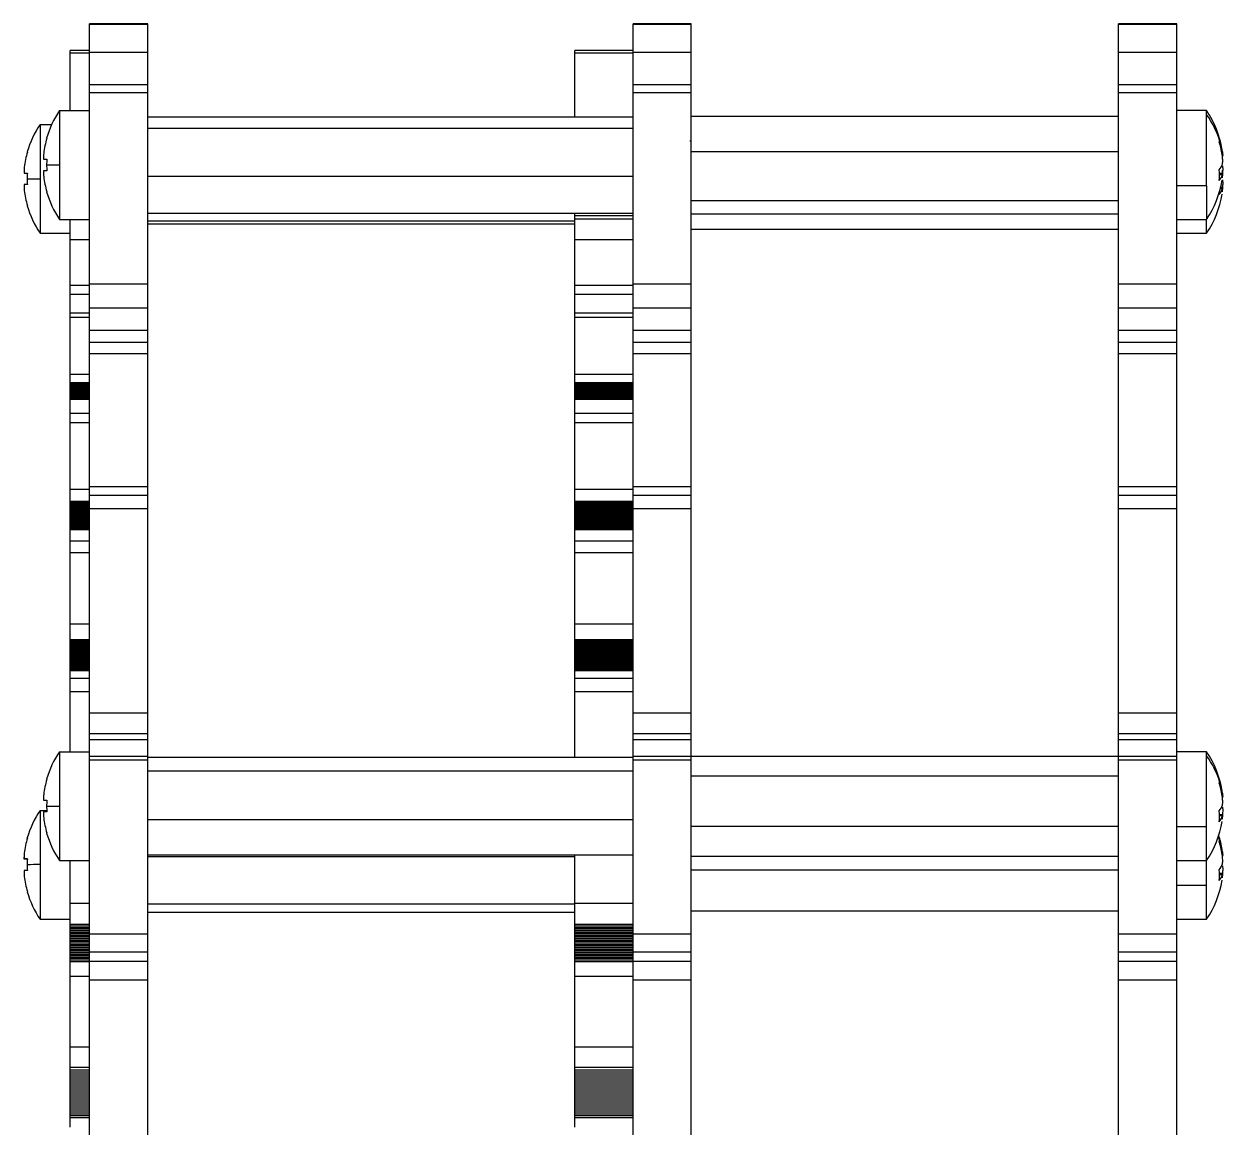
# Model space of a CAD drawing. Header units: millimetres. Extents: x 0 to 841, y 0 to 594.
# Drawn here: x 157 to 218.8, y 200 to 256.8 of the extents above; entities that cross this region are included whole.
import ezdxf

# ---------------------------------------------------------------- set-up
doc = ezdxf.new("R2010")
doc.units = ezdxf.units.MM

msp = doc.modelspace()

# ---------------------------------------------------------------- linework, layer by layer
at = {"color": 7, "linetype": 'Continuous', "lineweight": 25}
for p, q in [((163.418, 256.829), (160.418, 256.829)), ((160.418, 256.814), (160.418, 256.829)), ((160.418, 256.814), (163.418, 256.814)), ((160.418, 255.371), (160.418, 256.814)), ((163.418, 256.814), (163.418, 256.829)), ((163.418, 255.371), (163.418, 256.814)), ((191.418, 256.829), (188.418, 256.829)), ((188.418, 256.814), (188.418, 256.829)), ((188.418, 256.814), (191.418, 256.814)), ((188.418, 255.371), (188.418, 256.814)), ((191.418, 256.814), (191.418, 256.829)), ((191.418, 255.371), (191.418, 256.814)), ((216.418, 256.829), (213.418, 256.829)), ((213.418, 256.814), (213.418, 256.829)), ((213.418, 256.814), (216.418, 256.814)), ((213.418, 255.371), (213.418, 256.814)), ((216.418, 256.814), (216.418, 256.829)), ((216.418, 255.371), (216.418, 256.814)), ((160.418, 255.468), (159.418, 255.468)), ((159.418, 255.338), (159.418, 255.468)), ((159.418, 252.366), (159.418, 255.338)), ((160.418, 255.371), (163.418, 255.371)), ((160.418, 253.711), (160.418, 255.371)), ((163.418, 253.711), (163.418, 255.371)), ((188.418, 255.468), (185.418, 255.468)), ((185.418, 255.338), (185.418, 255.468)), ((185.418, 255.338), (188.418, 255.338)), ((185.418, 252.05), (185.418, 255.338)), ((188.418, 255.371), (191.418, 255.371)), ((188.418, 253.711), (188.418, 255.371)), ((191.418, 253.711), (191.418, 255.371)), ((213.418, 255.371), (216.418, 255.371)), ((213.418, 253.711), (213.418, 255.371)), ((216.418, 253.711), (216.418, 255.371)), ((160.418, 253.711), (163.418, 253.711)), ((160.418, 253.303), (160.418, 253.711)), ((160.418, 253.303), (163.418, 253.303)), ((160.418, 243.446), (160.418, 253.303)), ((163.418, 253.303), (163.418, 253.711)), ((163.418, 243.446), (163.418, 253.303)), ((188.418, 253.711), (191.418, 253.711)), ((188.418, 253.303), (188.418, 253.711)), ((188.418, 253.303), (191.418, 253.303)), ((188.418, 243.446), (188.418, 253.303)), ((191.418, 253.303), (191.418, 253.711)), ((191.418, 243.446), (191.418, 253.303)), ((213.418, 253.711), (216.418, 253.711)), ((213.418, 253.303), (213.418, 253.711)), ((213.418, 253.303), (216.418, 253.303)), ((213.418, 243.446), (213.418, 253.303)), ((216.418, 253.303), (216.418, 253.711)), ((216.418, 243.446), (216.418, 253.303)), ((158.876, 252.366), (158.876, 249.566)), ((158.876, 252.366), (160.418, 252.366)), ((163.418, 252.05), (188.418, 252.05)), ((191.418, 252.079), (213.418, 252.079)), ((217.96, 252.366), (216.418, 252.366)), ((217.96, 252.154), (217.96, 252.366)), ((217.96, 248.497), (217.96, 252.154)), ((157.876, 251.652), (157.876, 248.852)), ((157.876, 251.652), (158.474, 251.652)), ((163.418, 251.467), (188.418, 251.467)), ((191.418, 250.785), (191.349, 250.785)), ((157.222, 250.234), (157.214, 250.239)), ((191.418, 250.252), (213.418, 250.252)), ((158.063, 249.866), (158.222, 249.866)), ((158.214, 249.566), (158.876, 249.566)), ((158.876, 249.566), (158.876, 246.766)), ((218.767, 250.049), (218.804, 250.049)), ((157.063, 249.152), (157.222, 249.152)), ((158.222, 249.266), (158.063, 249.266)), ((163.418, 248.983), (188.418, 248.983)), ((218.804, 249.082), (218.622, 249.082)), ((157.222, 248.552), (157.063, 248.552)), ((157.214, 248.852), (157.876, 248.852)), ((157.876, 248.852), (157.876, 246.052)), ((217.96, 248.497), (216.418, 248.497)), ((217.96, 248.497), (217.96, 246.766)), ((218.804, 248.368), (218.672, 248.368)), ((191.418, 247.739), (213.418, 247.739)), ((163.418, 247.082), (188.418, 247.082)), ((185.418, 246.966), (185.418, 247.082)), ((191.418, 247.053), (213.418, 247.053)), ((158.876, 246.766), (160.418, 246.766)), ((159.418, 245.719), (159.418, 246.766)), ((163.418, 246.687), (185.418, 246.687)), ((163.418, 246.526), (185.418, 246.526)), ((185.418, 246.966), (188.418, 246.966)), ((185.418, 246.795), (185.418, 246.966)), ((185.418, 246.795), (188.418, 246.795)), ((185.418, 245.719), (185.418, 246.795)), ((216.418, 246.766), (217.96, 246.766)), ((217.96, 246.052), (217.96, 246.766)), ((157.876, 246.052), (159.418, 246.052)), ((191.418, 246.257), (213.418, 246.257)), ((216.418, 246.052), (217.96, 246.052)), ((159.418, 243.375), (159.418, 245.719)), ((185.418, 245.719), (188.418, 245.719)), ((185.418, 243.375), (185.418, 245.719)), ((159.418, 243.375), (160.418, 243.375)), ((159.418, 242.911), (159.418, 243.375)), ((160.418, 243.446), (163.418, 243.446)), ((160.418, 242.209), (160.418, 243.446)), ((163.418, 242.209), (163.418, 243.446)), ((185.418, 243.375), (188.418, 243.375)), ((185.418, 242.911), (185.418, 243.375)), ((188.418, 243.446), (191.418, 243.446)), ((188.418, 242.209), (188.418, 243.446)), ((191.418, 242.209), (191.418, 243.446)), ((213.418, 243.446), (216.418, 243.446)), ((213.418, 242.209), (213.418, 243.446)), ((216.418, 242.209), (216.418, 243.446)), ((159.418, 241.952), (159.418, 242.911)), ((185.418, 242.911), (188.418, 242.911)), ((185.418, 241.952), (185.418, 242.911)), ((160.418, 242.209), (163.418, 242.209)), ((160.418, 241.059), (160.418, 242.209)), ((163.418, 241.059), (163.418, 242.209)), ((188.418, 242.209), (191.418, 242.209)), ((188.418, 241.059), (188.418, 242.209)), ((191.418, 241.059), (191.418, 242.209)), ((213.418, 242.209), (216.418, 242.209)), ((213.418, 241.059), (213.418, 242.209)), ((216.418, 241.059), (216.418, 242.209)), ((159.418, 241.726), (159.418, 241.952)), ((159.418, 238.791), (159.418, 241.726)), ((185.418, 241.952), (188.418, 241.952)), ((185.418, 241.726), (185.418, 241.952)), ((185.418, 241.726), (188.418, 241.726)), ((185.418, 238.791), (185.418, 241.726)), ((160.418, 241.059), (163.418, 241.059)), ((160.418, 240.438), (160.418, 241.059)), ((163.418, 240.438), (163.418, 241.059)), ((188.418, 241.059), (191.418, 241.059)), ((188.418, 240.438), (188.418, 241.059)), ((191.418, 240.438), (191.418, 241.059)), ((213.418, 241.059), (216.418, 241.059)), ((213.418, 240.438), (213.418, 241.059)), ((216.418, 240.438), (216.418, 241.059)), ((160.418, 240.438), (163.418, 240.438)), ((160.418, 239.859), (160.418, 240.438)), ((163.418, 239.859), (163.418, 240.438)), ((188.418, 240.438), (191.418, 240.438)), ((188.418, 239.859), (188.418, 240.438)), ((191.418, 239.859), (191.418, 240.438)), ((213.418, 240.438), (216.418, 240.438)), ((213.418, 239.859), (213.418, 240.438)), ((216.418, 239.859), (216.418, 240.438)), ((160.418, 239.859), (163.418, 239.859)), ((160.418, 232.998), (160.418, 239.859)), ((163.418, 232.998), (163.418, 239.859)), ((188.418, 239.859), (191.418, 239.859)), ((188.418, 232.998), (188.418, 239.859)), ((191.418, 232.998), (191.418, 239.859)), ((213.418, 239.859), (216.418, 239.859)), ((213.418, 232.998), (213.418, 239.859)), ((216.418, 232.998), (216.418, 239.859)), ((159.418, 238.791), (160.418, 238.791)), ((159.418, 238.369), (159.418, 238.791)), ((185.418, 238.791), (188.418, 238.791)), ((185.418, 238.369), (185.418, 238.791)), ((159.418, 238.333), (159.418, 238.369)), ((159.418, 238.298), (159.418, 238.333)), ((159.418, 238.262), (159.418, 238.298)), ((159.418, 238.226), (159.418, 238.262)), ((159.418, 238.191), (159.418, 238.226)), ((159.418, 238.155), (159.418, 238.191)), ((159.418, 238.119), (159.418, 238.155)), ((159.418, 238.083), (159.418, 238.119)), ((159.418, 238.048), (159.418, 238.083)), ((159.418, 238.012), (159.418, 238.048)), ((159.418, 237.976), (159.418, 238.012)), ((159.418, 237.94), (159.418, 237.976)), ((159.418, 237.904), (159.418, 237.94)), ((159.418, 237.869), (159.418, 237.904)), ((159.418, 237.833), (159.418, 237.869)), ((159.418, 237.797), (159.418, 237.833)), ((159.418, 237.761), (159.418, 237.797)), ((185.418, 238.369), (188.418, 238.369)), ((185.418, 238.333), (185.418, 238.369)), ((185.418, 238.333), (188.418, 238.333)), ((185.418, 238.298), (185.418, 238.333)), ((185.418, 238.298), (188.418, 238.298)), ((185.418, 238.262), (185.418, 238.298)), ((185.418, 238.262), (188.418, 238.262)), ((185.418, 238.226), (185.418, 238.262)), ((185.418, 238.226), (188.418, 238.226)), ((185.418, 238.191), (185.418, 238.226)), ((185.418, 238.191), (188.418, 238.191)), ((185.418, 238.155), (185.418, 238.191)), ((185.418, 238.155), (188.418, 238.155)), ((185.418, 238.119), (185.418, 238.155)), ((185.418, 238.119), (188.418, 238.119)), ((185.418, 238.083), (185.418, 238.119)), ((185.418, 238.083), (188.418, 238.083)), ((185.418, 238.048), (185.418, 238.083)), ((185.418, 238.048), (188.418, 238.048)), ((185.418, 238.012), (185.418, 238.048)), ((185.418, 238.012), (188.418, 238.012)), ((185.418, 237.976), (185.418, 238.012)), ((185.418, 237.976), (188.418, 237.976)), ((185.418, 237.94), (185.418, 237.976)), ((185.418, 237.94), (188.418, 237.94)), ((185.418, 237.904), (185.418, 237.94)), ((185.418, 237.904), (188.418, 237.904)), ((185.418, 237.869), (185.418, 237.904)), ((185.418, 237.869), (188.418, 237.869)), ((185.418, 237.833), (185.418, 237.869)), ((185.418, 237.833), (188.418, 237.833)), ((185.418, 237.797), (185.418, 237.833)), ((185.418, 237.797), (188.418, 237.797)), ((185.418, 237.761), (185.418, 237.797)), ((159.418, 237.725), (159.418, 237.761)), ((159.418, 237.689), (159.418, 237.725)), ((159.418, 237.653), (159.418, 237.689)), ((159.418, 237.617), (159.418, 237.653)), ((159.418, 237.581), (159.418, 237.617)), ((159.418, 237.545), (159.418, 237.581)), ((159.418, 237.509), (159.418, 237.545)), ((159.418, 236.787), (159.418, 237.509)), ((185.418, 237.761), (188.418, 237.761)), ((185.418, 237.725), (185.418, 237.761)), ((185.418, 237.725), (188.418, 237.725)), ((185.418, 237.689), (185.418, 237.725)), ((185.418, 237.689), (188.418, 237.689)), ((185.418, 237.653), (185.418, 237.689)), ((185.418, 237.653), (188.418, 237.653)), ((185.418, 237.617), (185.418, 237.653)), ((185.418, 237.617), (188.418, 237.617)), ((185.418, 237.581), (185.418, 237.617)), ((185.418, 237.581), (188.418, 237.581)), ((185.418, 237.545), (185.418, 237.581)), ((185.418, 237.545), (188.418, 237.545)), ((185.418, 237.509), (185.418, 237.545)), ((185.418, 237.509), (188.418, 237.509)), ((185.418, 236.787), (185.418, 237.509)), ((159.418, 236.305), (159.418, 236.787)), ((185.418, 236.787), (188.418, 236.787)), ((185.418, 236.305), (185.418, 236.787)), ((159.418, 232.86), (159.418, 236.305)), ((185.418, 236.305), (188.418, 236.305)), ((185.418, 232.86), (185.418, 236.305)), ((159.418, 232.86), (160.418, 232.86)), ((159.418, 232.254), (159.418, 232.86)), ((160.418, 232.998), (163.418, 232.998)), ((160.418, 232.538), (160.418, 232.998)), ((163.418, 232.538), (163.418, 232.998)), ((185.418, 232.86), (188.418, 232.86)), ((185.418, 232.254), (185.418, 232.86)), ((188.418, 232.998), (191.418, 232.998)), ((188.418, 232.538), (188.418, 232.998)), ((191.418, 232.538), (191.418, 232.998)), ((213.418, 232.998), (216.418, 232.998)), ((213.418, 232.538), (213.418, 232.998)), ((216.418, 232.538), (216.418, 232.998)), ((159.418, 232.194), (159.418, 232.254)), ((163.418, 232.538), (160.418, 232.538)), ((160.418, 231.862), (160.418, 232.538)), ((163.418, 231.862), (163.418, 232.538)), ((185.418, 232.254), (188.418, 232.254)), ((185.418, 232.194), (185.418, 232.254)), ((191.418, 232.538), (188.418, 232.538)), ((188.418, 231.862), (188.418, 232.538)), ((191.418, 231.862), (191.418, 232.538)), ((216.418, 232.538), (213.418, 232.538)), ((213.418, 231.862), (213.418, 232.538)), ((216.418, 231.862), (216.418, 232.538)), ((159.418, 232.133), (159.418, 232.194)), ((159.418, 232.072), (159.418, 232.133)), ((159.418, 232.011), (159.418, 232.072)), ((159.418, 231.95), (159.418, 232.011)), ((159.418, 231.889), (159.418, 231.95)), ((159.418, 231.828), (159.418, 231.889)), ((159.418, 231.767), (159.418, 231.828)), ((159.418, 231.706), (159.418, 231.767)), ((159.418, 231.645), (159.418, 231.706)), ((159.418, 231.584), (159.418, 231.645)), ((160.418, 231.862), (163.418, 231.862)), ((160.418, 221.343), (160.418, 231.862)), ((163.418, 221.343), (163.418, 231.862)), ((185.418, 232.194), (188.418, 232.194)), ((185.418, 232.133), (185.418, 232.194)), ((185.418, 232.133), (188.418, 232.133)), ((185.418, 232.072), (185.418, 232.133)), ((185.418, 232.072), (188.418, 232.072)), ((185.418, 232.011), (185.418, 232.072)), ((185.418, 232.011), (188.418, 232.011)), ((185.418, 231.95), (185.418, 232.011)), ((185.418, 231.95), (188.418, 231.95)), ((185.418, 231.889), (185.418, 231.95)), ((185.418, 231.889), (188.418, 231.889)), ((185.418, 231.828), (185.418, 231.889)), ((185.418, 231.828), (188.418, 231.828)), ((185.418, 231.767), (185.418, 231.828)), ((185.418, 231.767), (188.418, 231.767)), ((185.418, 231.706), (185.418, 231.767)), ((185.418, 231.706), (188.418, 231.706)), ((185.418, 231.645), (185.418, 231.706)), ((185.418, 231.645), (188.418, 231.645)), ((185.418, 231.584), (185.418, 231.645)), ((188.418, 231.862), (191.418, 231.862)), ((188.418, 221.343), (188.418, 231.862)), ((191.418, 221.343), (191.418, 231.862)), ((213.418, 231.862), (216.418, 231.862)), ((213.418, 221.343), (213.418, 231.862)), ((216.418, 221.343), (216.418, 231.862)), ((159.418, 231.523), (159.418, 231.584)), ((159.418, 231.461), (159.418, 231.523)), ((159.418, 231.4), (159.418, 231.461)), ((159.418, 231.339), (159.418, 231.4)), ((159.418, 231.277), (159.418, 231.339)), ((159.418, 231.216), (159.418, 231.277)), ((159.418, 231.155), (159.418, 231.216)), ((159.418, 231.093), (159.418, 231.155)), ((159.418, 231.032), (159.418, 231.093)), ((159.418, 230.97), (159.418, 231.032)), ((185.418, 231.584), (188.418, 231.584)), ((185.418, 231.523), (185.418, 231.584)), ((185.418, 231.523), (188.418, 231.523)), ((185.418, 231.461), (185.418, 231.523)), ((185.418, 231.461), (188.418, 231.461)), ((185.418, 231.4), (185.418, 231.461)), ((185.418, 231.4), (188.418, 231.4)), ((185.418, 231.339), (185.418, 231.4)), ((185.418, 231.339), (188.418, 231.339)), ((185.418, 231.277), (185.418, 231.339)), ((185.418, 231.277), (188.418, 231.277)), ((185.418, 231.216), (185.418, 231.277)), ((185.418, 231.216), (188.418, 231.216)), ((185.418, 231.155), (185.418, 231.216)), ((185.418, 231.155), (188.418, 231.155)), ((185.418, 231.093), (185.418, 231.155)), ((185.418, 231.093), (188.418, 231.093)), ((185.418, 231.032), (185.418, 231.093)), ((185.418, 231.032), (188.418, 231.032)), ((185.418, 230.97), (185.418, 231.032)), ((159.418, 230.909), (159.418, 230.97)), ((159.418, 230.847), (159.418, 230.909)), ((159.418, 230.785), (159.418, 230.847)), ((159.418, 230.207), (159.418, 230.785)), ((185.418, 230.97), (188.418, 230.97)), ((185.418, 230.909), (185.418, 230.97)), ((185.418, 230.909), (188.418, 230.909)), ((185.418, 230.847), (185.418, 230.909)), ((185.418, 230.847), (188.418, 230.847)), ((185.418, 230.785), (185.418, 230.847)), ((185.418, 230.785), (188.418, 230.785)), ((185.418, 230.207), (185.418, 230.785)), ((159.418, 229.611), (159.418, 230.207)), ((185.418, 230.207), (188.418, 230.207)), ((185.418, 229.611), (185.418, 230.207)), ((159.418, 225.937), (159.418, 229.611)), ((185.418, 229.611), (188.418, 229.611)), ((185.418, 225.937), (185.418, 229.611)), ((159.418, 225.13), (159.418, 225.937)), ((185.418, 225.937), (188.418, 225.937)), ((185.418, 225.13), (185.418, 225.937)), ((159.418, 225.063), (159.418, 225.13)), ((159.418, 224.997), (159.418, 225.063)), ((159.418, 224.93), (159.418, 224.997)), ((159.418, 224.864), (159.418, 224.93)), ((159.418, 224.797), (159.418, 224.864)), ((159.418, 224.731), (159.418, 224.797)), ((185.418, 225.13), (188.418, 225.13)), ((185.418, 225.063), (185.418, 225.13)), ((185.418, 225.063), (188.418, 225.063)), ((185.418, 224.997), (185.418, 225.063)), ((185.418, 224.997), (188.418, 224.997)), ((185.418, 224.93), (185.418, 224.997)), ((185.418, 224.93), (188.418, 224.93)), ((185.418, 224.864), (185.418, 224.93)), ((185.418, 224.864), (188.418, 224.864)), ((185.418, 224.797), (185.418, 224.864)), ((185.418, 224.797), (188.418, 224.797)), ((185.418, 224.731), (185.418, 224.797)), ((159.418, 224.664), (159.418, 224.731)), ((159.418, 224.597), (159.418, 224.664)), ((159.418, 224.531), (159.418, 224.597)), ((159.418, 224.464), (159.418, 224.531)), ((159.418, 224.397), (159.418, 224.464)), ((159.418, 224.33), (159.418, 224.397)), ((159.418, 224.263), (159.418, 224.33)), ((159.418, 224.196), (159.418, 224.263)), ((159.418, 224.13), (159.418, 224.196)), ((185.418, 224.731), (188.418, 224.731)), ((185.418, 224.664), (185.418, 224.731)), ((185.418, 224.664), (188.418, 224.664)), ((185.418, 224.597), (185.418, 224.664)), ((185.418, 224.597), (188.418, 224.597)), ((185.418, 224.531), (185.418, 224.597)), ((185.418, 224.531), (188.418, 224.531)), ((185.418, 224.464), (185.418, 224.531)), ((185.418, 224.464), (188.418, 224.464)), ((185.418, 224.397), (185.418, 224.464)), ((185.418, 224.397), (188.418, 224.397)), ((185.418, 224.33), (185.418, 224.397)), ((185.418, 224.33), (188.418, 224.33)), ((185.418, 224.263), (185.418, 224.33)), ((185.418, 224.263), (188.418, 224.263)), ((185.418, 224.196), (185.418, 224.263)), ((185.418, 224.196), (188.418, 224.196)), ((185.418, 224.13), (185.418, 224.196)), ((159.418, 224.063), (159.418, 224.13)), ((159.418, 223.996), (159.418, 224.063)), ((159.418, 223.929), (159.418, 223.996)), ((159.418, 223.862), (159.418, 223.929)), ((159.418, 223.794), (159.418, 223.862)), ((159.418, 223.727), (159.418, 223.794)), ((159.418, 223.66), (159.418, 223.727)), ((159.418, 223.593), (159.418, 223.66)), ((159.418, 223.526), (159.418, 223.593)), ((185.418, 224.13), (188.418, 224.13)), ((185.418, 224.063), (185.418, 224.13)), ((185.418, 224.063), (188.418, 224.063)), ((185.418, 223.996), (185.418, 224.063)), ((185.418, 223.996), (188.418, 223.996)), ((185.418, 223.929), (185.418, 223.996)), ((185.418, 223.929), (188.418, 223.929)), ((185.418, 223.862), (185.418, 223.929)), ((185.418, 223.862), (188.418, 223.862)), ((185.418, 223.794), (185.418, 223.862)), ((185.418, 223.794), (188.418, 223.794)), ((185.418, 223.727), (185.418, 223.794)), ((185.418, 223.727), (188.418, 223.727)), ((185.418, 223.66), (185.418, 223.727)), ((185.418, 223.66), (188.418, 223.66)), ((185.418, 223.593), (185.418, 223.66)), ((185.418, 223.593), (188.418, 223.593)), ((185.418, 223.526), (185.418, 223.593)), ((159.418, 223.139), (159.418, 223.526)), ((159.418, 222.446), (159.418, 223.139)), ((185.418, 223.526), (188.418, 223.526)), ((185.418, 223.139), (185.418, 223.526)), ((185.418, 223.139), (188.418, 223.139)), ((185.418, 222.446), (185.418, 223.139)), ((159.418, 219.339), (159.418, 222.446)), ((185.418, 222.446), (188.418, 222.446)), ((185.418, 219.054), (185.418, 222.446)), ((160.418, 221.343), (163.418, 221.343)), ((160.418, 220.28), (160.418, 221.343)), ((163.418, 220.28), (163.418, 221.343)), ((188.418, 221.343), (191.418, 221.343)), ((188.418, 220.28), (188.418, 221.343)), ((191.418, 220.28), (191.418, 221.343)), ((213.418, 221.343), (216.418, 221.343)), ((213.418, 220.28), (213.418, 221.343)), ((216.418, 220.28), (216.418, 221.343)), ((160.418, 220.28), (163.418, 220.28)), ((160.418, 219.968), (160.418, 220.28)), ((160.418, 219.968), (163.418, 219.968)), ((160.418, 219.112), (160.418, 219.968)), ((163.418, 219.968), (163.418, 220.28)), ((163.418, 219.112), (163.418, 219.968)), ((188.418, 220.28), (191.418, 220.28)), ((188.418, 219.968), (188.418, 220.28)), ((188.418, 219.968), (191.418, 219.968)), ((188.418, 219.112), (188.418, 219.968)), ((191.418, 219.968), (191.418, 220.28)), ((191.418, 219.112), (191.418, 219.968)), ((213.418, 220.28), (216.418, 220.28)), ((213.418, 219.968), (213.418, 220.28)), ((213.418, 219.968), (216.418, 219.968)), ((213.418, 219.112), (213.418, 219.968)), ((216.418, 219.968), (216.418, 220.28)), ((216.418, 219.112), (216.418, 219.968)), ((158.876, 219.339), (158.876, 216.539)), ((158.876, 219.339), (160.418, 219.339)), ((217.96, 219.339), (216.418, 219.339)), ((217.96, 219.127), (217.96, 219.339)), ((160.418, 219.112), (163.418, 219.112)), ((160.418, 218.93), (160.418, 219.112)), ((160.418, 218.93), (163.418, 218.93)), ((160.418, 209.955), (160.418, 218.93)), ((163.418, 218.93), (163.418, 219.112)), ((163.418, 219.054), (188.418, 219.054)), ((163.418, 209.955), (163.418, 218.93)), ((188.418, 219.112), (191.418, 219.112)), ((188.418, 218.93), (188.418, 219.112)), ((188.418, 218.93), (191.418, 218.93)), ((188.418, 209.955), (188.418, 218.93)), ((191.418, 219.119), (213.418, 219.119)), ((191.418, 218.93), (191.418, 219.112)), ((191.418, 209.955), (191.418, 218.93)), ((213.418, 219.112), (216.418, 219.112)), ((213.418, 218.93), (213.418, 219.112)), ((213.418, 218.93), (216.418, 218.93)), ((213.418, 209.955), (213.418, 218.93)), ((216.418, 218.93), (216.418, 219.112)), ((216.418, 209.955), (216.418, 218.93)), ((217.96, 215.47), (217.96, 219.127)), ((163.418, 218.362), (188.418, 218.362)), ((191.418, 218.093), (213.418, 218.093)), ((158.063, 216.839), (158.222, 216.839)), ((218.767, 217.023), (218.804, 217.023)), ((157.876, 216.313), (157.876, 213.527)), ((157.876, 216.313), (158.219, 216.313)), ((158.222, 216.239), (158.063, 216.239)), ((158.214, 216.539), (158.876, 216.539)), ((158.876, 216.539), (158.876, 213.739)), ((163.418, 215.847), (188.418, 215.847)), ((218.804, 216.056), (218.622, 216.056)), ((191.418, 215.513), (213.418, 215.513)), ((217.96, 215.47), (216.418, 215.47)), ((217.96, 213.739), (217.96, 215.47)), ((157.063, 213.816), (157.222, 213.816)), ((158.876, 213.739), (160.418, 213.739)), ((159.418, 211.535), (159.418, 213.739)), ((163.418, 214.024), (188.418, 214.024)), ((163.418, 213.936), (185.418, 213.936)), ((185.418, 211.535), (185.418, 214.024)), ((191.418, 213.959), (213.418, 213.959)), ((216.418, 213.739), (217.96, 213.739)), ((217.96, 212.444), (217.96, 213.739)), ((218.767, 213.997), (218.804, 213.997)), ((157.876, 213.527), (157.876, 210.714)), ((191.418, 213.259), (213.418, 213.259)), ((218.804, 213.03), (218.622, 213.03)), ((217.96, 212.444), (216.418, 212.444)), ((217.96, 210.713), (217.96, 212.444)), ((159.418, 210.455), (159.418, 211.535)), ((163.418, 211.505), (185.418, 211.505)), ((185.418, 211.535), (188.418, 211.535)), ((185.418, 210.455), (185.418, 211.535)), ((157.876, 210.714), (159.418, 210.714)), ((163.418, 211.082), (185.418, 211.082)), ((191.418, 211.147), (213.418, 211.147)), ((216.418, 210.713), (217.96, 210.713)), ((159.418, 210.375), (159.418, 210.455)), ((159.418, 210.295), (159.418, 210.375)), ((159.418, 210.215), (159.418, 210.295)), ((159.418, 210.135), (159.418, 210.215)), ((159.418, 210.055), (159.418, 210.135)), ((159.418, 209.975), (159.418, 210.055)), ((159.418, 209.895), (159.418, 209.975)), ((185.418, 210.455), (188.418, 210.455)), ((185.418, 210.375), (185.418, 210.455)), ((185.418, 210.375), (188.418, 210.375)), ((185.418, 210.295), (185.418, 210.375)), ((185.418, 210.295), (188.418, 210.295)), ((185.418, 210.215), (185.418, 210.295)), ((185.418, 210.215), (188.418, 210.215)), ((185.418, 210.135), (185.418, 210.215)), ((185.418, 210.135), (188.418, 210.135)), ((185.418, 210.055), (185.418, 210.135)), ((185.418, 210.055), (188.418, 210.055)), ((185.418, 209.975), (185.418, 210.055)), ((185.418, 209.975), (188.418, 209.975)), ((185.418, 209.895), (185.418, 209.975)), ((159.418, 209.815), (159.418, 209.895)), ((159.418, 209.735), (159.418, 209.815)), ((159.418, 209.655), (159.418, 209.735)), ((159.418, 209.575), (159.418, 209.655)), ((159.418, 209.496), (159.418, 209.575)), ((159.418, 209.416), (159.418, 209.496)), ((159.418, 209.336), (159.418, 209.416)), ((160.418, 209.955), (163.418, 209.955)), ((160.418, 209.026), (160.418, 209.955)), ((163.418, 209.026), (163.418, 209.955)), ((185.418, 209.895), (188.418, 209.895)), ((185.418, 209.815), (185.418, 209.895)), ((185.418, 209.815), (188.418, 209.815)), ((185.418, 209.735), (185.418, 209.815)), ((185.418, 209.735), (188.418, 209.735)), ((185.418, 209.655), (185.418, 209.735)), ((185.418, 209.655), (188.418, 209.655)), ((185.418, 209.575), (185.418, 209.655)), ((185.418, 209.575), (188.418, 209.575)), ((185.418, 209.496), (185.418, 209.575)), ((185.418, 209.496), (188.418, 209.496)), ((185.418, 209.416), (185.418, 209.496)), ((185.418, 209.416), (188.418, 209.416)), ((185.418, 209.336), (185.418, 209.416)), ((188.418, 209.955), (191.418, 209.955)), ((188.418, 209.026), (188.418, 209.955)), ((191.418, 209.026), (191.418, 209.955)), ((213.418, 209.955), (216.418, 209.955)), ((213.418, 209.026), (213.418, 209.955)), ((216.418, 209.026), (216.418, 209.955)), ((159.418, 209.256), (159.418, 209.336)), ((159.418, 209.177), (159.418, 209.256)), ((159.418, 209.097), (159.418, 209.177)), ((159.418, 209.017), (159.418, 209.097)), ((159.418, 208.938), (159.418, 209.017)), ((159.418, 208.858), (159.418, 208.938)), ((159.418, 208.778), (159.418, 208.858)), ((159.418, 208.699), (159.418, 208.778)), ((160.418, 209.026), (163.418, 209.026)), ((160.418, 208.545), (160.418, 209.026)), ((163.418, 208.545), (163.418, 209.026)), ((185.418, 209.336), (188.418, 209.336)), ((185.418, 209.256), (185.418, 209.336)), ((185.418, 209.256), (188.418, 209.256)), ((185.418, 209.177), (185.418, 209.256)), ((185.418, 209.177), (188.418, 209.177)), ((185.418, 209.097), (185.418, 209.177)), ((185.418, 209.097), (188.418, 209.097)), ((185.418, 209.017), (185.418, 209.097)), ((185.418, 209.017), (188.418, 209.017)), ((185.418, 208.938), (185.418, 209.017)), ((185.418, 208.938), (188.418, 208.938)), ((185.418, 208.858), (185.418, 208.938)), ((185.418, 208.858), (188.418, 208.858)), ((185.418, 208.778), (185.418, 208.858)), ((185.418, 208.778), (188.418, 208.778)), ((185.418, 208.699), (185.418, 208.778)), ((188.418, 209.026), (191.418, 209.026)), ((188.418, 208.545), (188.418, 209.026)), ((191.418, 208.545), (191.418, 209.026)), ((213.418, 209.026), (216.418, 209.026)), ((213.418, 208.545), (213.418, 209.026)), ((216.418, 208.545), (216.418, 209.026)), ((159.418, 208.619), (159.418, 208.699)), ((159.418, 208.54), (159.418, 208.619)), ((159.418, 208.539), (159.418, 208.54)), ((159.418, 207.78), (159.418, 208.539)), ((160.418, 208.545), (163.418, 208.545)), ((160.418, 207.59), (160.418, 208.545)), ((163.418, 207.59), (163.418, 208.545)), ((185.418, 208.699), (188.418, 208.699)), ((185.418, 208.619), (185.418, 208.699)), ((185.418, 208.619), (188.418, 208.619)), ((185.418, 208.54), (185.418, 208.619)), ((185.418, 208.54), (188.418, 208.54)), ((185.418, 208.539), (185.418, 208.54)), ((185.418, 208.539), (188.418, 208.539)), ((185.418, 207.78), (185.418, 208.539)), ((188.418, 208.545), (191.418, 208.545)), ((188.418, 207.59), (188.418, 208.545)), ((191.418, 207.59), (191.418, 208.545)), ((213.418, 208.545), (216.418, 208.545)), ((213.418, 207.59), (213.418, 208.545)), ((216.418, 207.59), (216.418, 208.545)), ((159.418, 207.78), (160.418, 207.78)), ((159.418, 204.143), (159.418, 207.78)), ((160.418, 207.59), (163.418, 207.59)), ((160.418, 199.541), (160.418, 207.59)), ((163.418, 199.541), (163.418, 207.59)), ((185.418, 207.78), (188.418, 207.78)), ((185.418, 204.143), (185.418, 207.78)), ((188.418, 207.59), (191.418, 207.59)), ((188.418, 199.541), (188.418, 207.59)), ((191.418, 199.541), (191.418, 207.59)), ((213.418, 207.59), (216.418, 207.59)), ((213.418, 199.541), (213.418, 207.59)), ((216.418, 199.541), (216.418, 207.59)), ((159.418, 203.084), (159.418, 204.143)), ((185.418, 204.143), (188.418, 204.143)), ((185.418, 203.084), (185.418, 204.143)), ((159.418, 202.954), (159.418, 203.084)), ((159.418, 202.85), (159.418, 202.954)), ((159.418, 202.747), (159.418, 202.85)), ((159.418, 202.643), (159.418, 202.747)), ((159.418, 202.539), (159.418, 202.643)), ((185.418, 203.084), (188.418, 203.084)), ((185.418, 202.954), (185.418, 203.084)), ((185.418, 202.954), (188.418, 202.954)), ((185.418, 202.85), (185.418, 202.954)), ((185.418, 202.85), (188.418, 202.85)), ((185.418, 202.747), (185.418, 202.85)), ((185.418, 202.747), (188.418, 202.747)), ((185.418, 202.643), (185.418, 202.747)), ((185.418, 202.643), (188.418, 202.643)), ((185.418, 202.539), (185.418, 202.643)), ((159.418, 202.436), (159.418, 202.539)), ((159.418, 202.332), (159.418, 202.436)), ((159.418, 202.229), (159.418, 202.332)), ((159.418, 202.126), (159.418, 202.229)), ((159.418, 202.023), (159.418, 202.126)), ((159.418, 201.92), (159.418, 202.023)), ((185.418, 202.539), (188.418, 202.539)), ((185.418, 202.436), (185.418, 202.539)), ((185.418, 202.436), (188.418, 202.436)), ((185.418, 202.332), (185.418, 202.436)), ((185.418, 202.332), (188.418, 202.332)), ((185.418, 202.229), (185.418, 202.332)), ((185.418, 202.229), (188.418, 202.229)), ((185.418, 202.126), (185.418, 202.229)), ((185.418, 202.126), (188.418, 202.126)), ((185.418, 202.023), (185.418, 202.126)), ((185.418, 202.023), (188.418, 202.023)), ((185.418, 201.92), (185.418, 202.023)), ((159.418, 201.817), (159.418, 201.92)), ((159.418, 201.715), (159.418, 201.817)), ((159.418, 201.612), (159.418, 201.715)), ((159.418, 201.51), (159.418, 201.612)), ((159.418, 201.408), (159.418, 201.51)), ((159.418, 201.306), (159.418, 201.408)), ((185.418, 201.92), (188.418, 201.92)), ((185.418, 201.817), (185.418, 201.92)), ((185.418, 201.817), (188.418, 201.817)), ((185.418, 201.715), (185.418, 201.817)), ((185.418, 201.715), (188.418, 201.715)), ((185.418, 201.612), (185.418, 201.715)), ((185.418, 201.612), (188.418, 201.612)), ((185.418, 201.51), (185.418, 201.612)), ((185.418, 201.51), (188.418, 201.51)), ((185.418, 201.408), (185.418, 201.51)), ((185.418, 201.408), (188.418, 201.408)), ((185.418, 201.306), (185.418, 201.408)), ((159.418, 201.204), (159.418, 201.306)), ((159.418, 201.102), (159.418, 201.204)), ((159.418, 201), (159.418, 201.102)), ((159.418, 200.899), (159.418, 201)), ((159.418, 200.797), (159.418, 200.899)), ((159.418, 200.696), (159.418, 200.797)), ((185.418, 201.306), (188.418, 201.306)), ((185.418, 201.204), (185.418, 201.306)), ((185.418, 201.204), (188.418, 201.204)), ((185.418, 201.102), (185.418, 201.204)), ((185.418, 201.102), (188.418, 201.102)), ((185.418, 201), (185.418, 201.102)), ((185.418, 201), (188.418, 201)), ((185.418, 200.899), (185.418, 201)), ((185.418, 200.899), (188.418, 200.899)), ((185.418, 200.797), (185.418, 200.899)), ((185.418, 200.797), (188.418, 200.797)), ((185.418, 200.696), (185.418, 200.797)), ((159.418, 200.595), (159.418, 200.696)), ((159.418, 200.494), (159.418, 200.595)), ((159.418, 200.01), (159.418, 200.494)), ((185.418, 200.696), (188.418, 200.696)), ((185.418, 200.595), (185.418, 200.696)), ((185.418, 200.595), (188.418, 200.595)), ((185.418, 200.494), (185.418, 200.595)), ((185.418, 200.494), (188.418, 200.494)), ((185.418, 200.009), (185.418, 200.494))]:
    msp.add_line(p, q, dxfattribs=at)
at = {"color": 8, "linetype": 'Continuous', "lineweight": 25}
for p, q in [((159.418, 255.338), (160.418, 255.338)), ((218.736, 250.235), (218.773, 250.235)), ((218.772, 249.521), (218.773, 249.521)), ((218.773, 249.126), (218.621, 249.126)), ((218.773, 249.059), (218.622, 249.059)), ((218.773, 248.345), (218.667, 248.345)), ((218.773, 248.412), (218.683, 248.412)), ((159.418, 245.719), (160.418, 245.719)), ((159.418, 242.911), (160.418, 242.911)), ((159.418, 241.952), (160.418, 241.952)), ((159.418, 241.726), (160.418, 241.726)), ((159.418, 238.369), (160.418, 238.369)), ((159.418, 238.333), (160.418, 238.333)), ((159.418, 238.298), (160.418, 238.298)), ((159.418, 238.262), (160.418, 238.262)), ((159.418, 238.226), (160.418, 238.226)), ((159.418, 238.191), (160.418, 238.191)), ((159.418, 238.155), (160.418, 238.155)), ((159.418, 238.119), (160.418, 238.119)), ((159.418, 238.083), (160.418, 238.083)), ((159.418, 238.048), (160.418, 238.048)), ((159.418, 238.012), (160.418, 238.012)), ((159.418, 237.976), (160.418, 237.976)), ((159.418, 237.94), (160.418, 237.94)), ((159.418, 237.904), (160.418, 237.904)), ((159.418, 237.869), (160.418, 237.869)), ((159.418, 237.833), (160.418, 237.833)), ((159.418, 237.797), (160.418, 237.797)), ((159.418, 237.761), (160.418, 237.761)), ((159.418, 237.725), (160.418, 237.725)), ((159.418, 237.689), (160.418, 237.689)), ((159.418, 237.653), (160.418, 237.653)), ((159.418, 237.617), (160.418, 237.617)), ((159.418, 237.581), (160.418, 237.581)), ((159.418, 237.545), (160.418, 237.545)), ((159.418, 237.509), (160.418, 237.509)), ((159.418, 236.787), (160.418, 236.787)), ((159.418, 236.305), (160.418, 236.305)), ((159.418, 232.254), (160.418, 232.254)), ((159.418, 232.194), (160.418, 232.194)), ((159.418, 232.133), (160.418, 232.133)), ((159.418, 232.072), (160.418, 232.072)), ((159.418, 232.011), (160.418, 232.011)), ((159.418, 231.95), (160.418, 231.95)), ((159.418, 231.889), (160.418, 231.889)), ((159.418, 231.828), (160.418, 231.828)), ((159.418, 231.767), (160.418, 231.767)), ((159.418, 231.706), (160.418, 231.706)), ((159.418, 231.645), (160.418, 231.645)), ((159.418, 231.584), (160.418, 231.584)), ((159.418, 231.523), (160.418, 231.523)), ((159.418, 231.461), (160.418, 231.461)), ((159.418, 231.4), (160.418, 231.4)), ((159.418, 231.339), (160.418, 231.339)), ((159.418, 231.277), (160.418, 231.277)), ((159.418, 231.216), (160.418, 231.216)), ((159.418, 231.155), (160.418, 231.155)), ((159.418, 231.093), (160.418, 231.093)), ((159.418, 231.032), (160.418, 231.032)), ((159.418, 230.97), (160.418, 230.97)), ((159.418, 230.909), (160.418, 230.909)), ((159.418, 230.847), (160.418, 230.847)), ((159.418, 230.785), (160.418, 230.785)), ((159.418, 230.207), (160.418, 230.207)), ((159.418, 229.611), (160.418, 229.611)), ((159.418, 225.937), (160.418, 225.937)), ((159.418, 225.13), (160.418, 225.13)), ((159.418, 225.063), (160.418, 225.063)), ((159.418, 224.997), (160.418, 224.997)), ((159.418, 224.93), (160.418, 224.93)), ((159.418, 224.864), (160.418, 224.864)), ((159.418, 224.797), (160.418, 224.797)), ((159.418, 224.731), (160.418, 224.731)), ((159.418, 224.664), (160.418, 224.664)), ((159.418, 224.597), (160.418, 224.597)), ((159.418, 224.531), (160.418, 224.531)), ((159.418, 224.464), (160.418, 224.464)), ((159.418, 224.397), (160.418, 224.397)), ((159.418, 224.33), (160.418, 224.33)), ((159.418, 224.263), (160.418, 224.263)), ((159.418, 224.196), (160.418, 224.196)), ((159.418, 224.13), (160.418, 224.13)), ((159.418, 224.063), (160.418, 224.063)), ((159.418, 223.996), (160.418, 223.996)), ((159.418, 223.929), (160.418, 223.929)), ((159.418, 223.862), (160.418, 223.862)), ((159.418, 223.794), (160.418, 223.794)), ((159.418, 223.727), (160.418, 223.727)), ((159.418, 223.66), (160.418, 223.66)), ((159.418, 223.593), (160.418, 223.593)), ((159.418, 223.526), (160.418, 223.526)), ((159.418, 223.139), (160.418, 223.139)), ((159.418, 222.446), (160.418, 222.446)), ((218.736, 217.208), (218.773, 217.208)), ((218.773, 216.099), (218.621, 216.099)), ((218.773, 216.033), (218.622, 216.033)), ((218.622, 214.795), (218.564, 214.967)), ((218.736, 214.183), (218.773, 214.183)), ((218.773, 213.074), (218.621, 213.074)), ((218.773, 213.007), (218.622, 213.007)), ((159.418, 211.535), (160.418, 211.535)), ((159.418, 210.455), (160.418, 210.455)), ((159.418, 210.375), (160.418, 210.375)), ((159.418, 210.295), (160.418, 210.295)), ((159.418, 210.215), (160.418, 210.215)), ((159.418, 210.135), (160.418, 210.135)), ((159.418, 210.055), (160.418, 210.055)), ((159.418, 209.975), (160.418, 209.975)), ((159.418, 209.895), (160.418, 209.895)), ((159.418, 209.815), (160.418, 209.815)), ((159.418, 209.735), (160.418, 209.735)), ((159.418, 209.655), (160.418, 209.655)), ((159.418, 209.575), (160.418, 209.575)), ((159.418, 209.496), (160.418, 209.496)), ((159.418, 209.416), (160.418, 209.416)), ((159.418, 209.336), (160.418, 209.336)), ((159.418, 209.256), (160.418, 209.256)), ((159.418, 209.177), (160.418, 209.177)), ((159.418, 209.097), (160.418, 209.097)), ((159.418, 209.017), (160.418, 209.017)), ((159.418, 208.938), (160.418, 208.938)), ((159.418, 208.858), (160.418, 208.858)), ((159.418, 208.778), (160.418, 208.778)), ((159.418, 208.699), (160.418, 208.699)), ((159.418, 208.619), (160.418, 208.619)), ((159.418, 208.54), (160.418, 208.54)), ((159.418, 208.539), (160.418, 208.539)), ((159.418, 204.143), (160.418, 204.143)), ((159.418, 203.084), (160.418, 203.084)), ((159.418, 202.954), (160.418, 202.954)), ((159.418, 202.85), (160.418, 202.85)), ((159.418, 202.747), (160.418, 202.747)), ((159.418, 202.643), (160.418, 202.643)), ((159.418, 202.539), (160.418, 202.539)), ((159.418, 202.436), (160.418, 202.436)), ((159.418, 202.332), (160.418, 202.332)), ((159.418, 202.229), (160.418, 202.229)), ((159.418, 202.126), (160.418, 202.126)), ((159.418, 202.023), (160.418, 202.023)), ((159.418, 201.92), (160.418, 201.92)), ((159.418, 201.817), (160.418, 201.817)), ((159.418, 201.715), (160.418, 201.715)), ((159.418, 201.612), (160.418, 201.612)), ((159.418, 201.51), (160.418, 201.51)), ((159.418, 201.408), (160.418, 201.408)), ((159.418, 201.306), (160.418, 201.306)), ((159.418, 201.204), (160.418, 201.204)), ((159.418, 201.102), (160.418, 201.102)), ((159.418, 201), (160.418, 201)), ((159.418, 200.899), (160.418, 200.899)), ((159.418, 200.797), (160.418, 200.797)), ((159.418, 200.696), (160.418, 200.696)), ((159.418, 200.595), (160.418, 200.595)), ((159.418, 200.494), (160.418, 200.494))]:
    msp.add_line(p, q, dxfattribs=at)
at = {"color": 7, "linetype": 'Continuous', "lineweight": 25, "flags": 128}
for points in [[(218.614, 248.047), (218.617, 248.115), (218.619, 248.171)], [(157.222, 247.47), (157.219, 247.468), (157.216, 247.466), (157.215, 247.465), (157.214, 247.465)], [(157.222, 214.894), (157.219, 214.897), (157.216, 214.898), (157.215, 214.9), (157.214, 214.9), (157.215, 214.9), (157.216, 214.9), (157.219, 214.899), (157.222, 214.897)]]:
    msp.add_lwpolyline(points, dxfattribs=at)
at = {"color": 7, "linetype": 'Continuous', "lineweight": 25}
for centre, radius, start, end in [((163.018, 249.566), 5, 145.9442, 163.89789), ((213.818, 249.566), 5, 9.04035, 34.0558), ((214.355, 249.508), 4.472, 17.43457, 36.27675), ((162.018, 248.852), 5, 145.9442, 163.89789), ((163.018, 249.566), 4.991, 163.92348, 173.0954), ((157.299, 249.36), 1.837, 59.84075, 60.13004), ((214.502, 249.674), 4.308, 7.47652, 17.3326), ((217.888, 250.849), 0.734, 359.85179, 8.48615), ((217.704, 250.85), 0.918, 352.41092, 359.85116), ((162.018, 248.852), 4.991, 163.92348, 173.0954), ((214.502, 249.445), 4.308, 7.47657, 17.33256), ((163.817, 249.566), 5.603, 176.93183, 180.00101), ((163.817, 249.566), 5.603, 179.99903, 183.06814), ((217.822, 249.928), 1.001, 322.24284, 341.69932), ((162.812, 248.852), 5.597, 176.92886, 180.00113), ((163.018, 249.566), 4.991, 186.9046, 196.07652), ((213.836, 249.038), 4.786, 356.679, 3.321), ((217.822, 249.374), 1.001, 322.24247, 341.6994), ((162.812, 248.852), 5.597, 179.99886, 183.07113), ((213.818, 249.566), 5, 325.9442, 350.95965), ((217.822, 248.66), 1.001, 322.24284, 341.69932), ((162.018, 248.852), 4.991, 186.9046, 196.07652), ((159.589, 245.809), 2.74, 119.91762, 120.11159), ((163.018, 249.566), 5, 196.10211, 214.0558), ((213.818, 248.852), 5, 325.9442, 350.95965), ((162.018, 248.852), 5, 196.10211, 214.0558), ((163.018, 216.539), 5, 145.9442, 163.89789), ((213.818, 216.539), 5, 9.04035, 34.0558), ((214.355, 216.481), 4.472, 17.43455, 36.27673), ((163.018, 216.539), 4.991, 163.92348, 173.0954), ((158.27, 218.013), 0.103, 237.41427, 242.55403), ((214.502, 216.648), 4.308, 7.47656, 17.33253), ((217.888, 217.823), 0.734, 359.85179, 8.48605), ((217.704, 217.823), 0.918, 352.4108, 359.85121), ((214.502, 216.419), 4.308, 7.47656, 17.33253), ((163.817, 216.539), 5.603, 176.93185, 180.00099), ((162.018, 213.513), 5, 145.9442, 163.89772), ((163.817, 216.539), 5.603, 179.99901, 183.06815), ((217.822, 216.902), 1.001, 322.24268, 341.69934), ((213.836, 216.011), 4.786, 356.67901, 3.32099), ((163.018, 216.539), 4.991, 186.9046, 196.07652), ((213.818, 216.539), 5, 325.9442, 350.95965), ((217.822, 216.347), 1.001, 322.24259, 341.69938), ((158.263, 215.078), 0.0894, 117.04225, 122.99194), ((163.018, 216.539), 5, 196.10211, 214.0558), ((213.818, 213.513), 5, 9.04035, 17.61242), ((162.017, 213.515), 4.99, 163.92247, 173.09612), ((214.502, 213.622), 4.308, 7.47657, 17.33254), ((217.888, 214.797), 0.734, 359.85178, 8.48606), ((217.704, 214.798), 0.918, 352.41081, 359.8512), ((214.502, 213.393), 4.308, 7.47655, 17.33254), ((157.33, 206.035), 7.786, 90.7952, 91.96548), ((162.81, 213.52), 5.596, 176.92846, 180.00126), ((157.33, 205.432), 7.789, 90.79525, 91.9651), ((158.334, 138.128), 75.4, 90.34834, 90.85094), ((162.813, 213.52), 5.599, 179.99897, 183.07084), ((217.822, 213.876), 1.001, 322.24265, 341.69936), ((213.836, 212.986), 4.786, 356.67901, 3.32099), ((162.017, 213.515), 4.99, 186.90388, 196.07752), ((213.818, 213.513), 5, 325.9442, 350.95965), ((217.822, 213.321), 1.001, 322.24256, 341.69938), ((157.233, 212.111), 0.0242, 115.31724, 139.47818), ((162.018, 213.513), 5, 196.10228, 214.0558)]:
    msp.add_arc(centre, radius, start, end, dxfattribs=at)
for points, knots in [([(158.063, 250.166), (158.059, 250.127), (158.051, 250.048), (158.047, 249.949), (158.051, 249.88), (158.059, 249.87), (158.063, 249.866)], [0, 0, 0, 0, 0.250682, 0.499767, 0.749079, 1, 1, 1, 1]), ([(218.773, 250.235), (218.777, 250.201), (218.785, 250.132), (218.789, 250.063), (218.786, 250.054), (218.784, 250.05)], [0, 0, 0, 0, 0.33473, 0.667319, 1, 1, 1, 1]), ([(218.773, 249.614), (218.777, 249.633), (218.785, 249.672), (218.789, 249.773), (218.785, 249.892), (218.777, 249.968), (218.773, 250.006)], [0, 0, 0, 0, 0.2506846, 0.4997654, 0.7490803, 1, 1, 1, 1]), ([(218.773, 249.518), (218.777, 249.498), (218.785, 249.46), (218.789, 249.358), (218.785, 249.24), (218.777, 249.164), (218.773, 249.126)], [0, 0, 0, 0, 0.250685, 0.499769, 0.74908, 1, 1, 1, 1]), ([(157.063, 249.452), (157.059, 249.413), (157.051, 249.334), (157.047, 249.235), (157.051, 249.166), (157.059, 249.157), (157.063, 249.152)], [0, 0, 0, 0, 0.250685, 0.499767, 0.749081, 1, 1, 1, 1]), ([(158.063, 249.266), (158.059, 249.261), (158.051, 249.252), (158.047, 249.183), (158.051, 249.083), (158.059, 249.005), (158.063, 248.966)], [0, 0, 0, 0, 0.2506836, 0.4997699, 0.7490822, 1, 1, 1, 1]), ([(218.787, 249.053), (218.788, 249.056), (218.789, 249.091), (218.785, 249.179), (218.777, 249.254), (218.773, 249.292)], [0, 0, 0, 0, 0.043961, 0.520443, 1, 1, 1, 1]), ([(218.773, 248.897), (218.777, 248.931), (218.785, 249), (218.789, 249.066), (218.785, 249.092), (218.777, 249.07), (218.773, 249.059)], [0, 0, 0, 0, 0.2506838, 0.4997661, 0.7490803, 1, 1, 1, 1]), ([(157.063, 248.552), (157.059, 248.547), (157.051, 248.538), (157.047, 248.469), (157.051, 248.369), (157.059, 248.291), (157.063, 248.252)], [0, 0, 0, 0, 0.250683, 0.499765, 0.749078, 1, 1, 1, 1]), ([(218.773, 248.804), (218.777, 248.784), (218.785, 248.746), (218.789, 248.644), (218.785, 248.526), (218.777, 248.45), (218.773, 248.412)], [0, 0, 0, 0, 0.250684, 0.499767, 0.749081, 1, 1, 1, 1]), ([(218.773, 248.183), (218.777, 248.217), (218.785, 248.286), (218.789, 248.352), (218.785, 248.378), (218.777, 248.356), (218.773, 248.345)], [0, 0, 0, 0, 0.2506872, 0.4997684, 0.7490799, 1, 1, 1, 1]), ([(158.063, 217.139), (158.059, 217.1), (158.051, 217.022), (158.047, 216.922), (158.051, 216.853), (158.059, 216.844), (158.063, 216.839)], [0, 0, 0, 0, 0.250683, 0.499766, 0.749079, 1, 1, 1, 1]), ([(218.773, 217.208), (218.777, 217.174), (218.785, 217.106), (218.789, 217.037), (218.786, 217.028), (218.784, 217.023)], [0, 0, 0, 0, 0.334729, 0.667317, 1, 1, 1, 1]), ([(218.773, 216.587), (218.777, 216.607), (218.785, 216.645), (218.789, 216.747), (218.785, 216.865), (218.777, 216.941), (218.773, 216.979)], [0, 0, 0, 0, 0.250685, 0.499768, 0.74908, 1, 1, 1, 1]), ([(158.063, 216.239), (158.059, 216.235), (158.051, 216.225), (158.047, 216.157), (158.051, 216.057), (158.059, 215.979), (158.063, 215.939)], [0, 0, 0, 0, 0.2506864, 0.4997684, 0.7490795, 1, 1, 1, 1]), ([(218.773, 216.491), (218.777, 216.472), (218.785, 216.433), (218.789, 216.332), (218.785, 216.213), (218.777, 216.137), (218.773, 216.099)], [0, 0, 0, 0, 0.2506855, 0.4997684, 0.7490805, 1, 1, 1, 1]), ([(218.773, 215.87), (218.777, 215.905), (218.785, 215.973), (218.789, 216.039), (218.785, 216.065), (218.777, 216.044), (218.773, 216.033)], [0, 0, 0, 0, 0.250684, 0.499768, 0.749079, 1, 1, 1, 1]), ([(157.063, 213.811), (157.059, 213.816), (157.051, 213.827), (157.047, 213.868), (157.048, 213.901), (157.048, 213.902)], [0, 0, 0, 0, 0.495547, 0.987941, 1, 1, 1, 1]), ([(157.063, 214.115), (157.059, 214.076), (157.051, 213.998), (157.047, 213.898), (157.051, 213.83), (157.059, 213.821), (157.063, 213.816)], [0, 0, 0, 0, 0.250684, 0.499766, 0.749079, 1, 1, 1, 1]), ([(218.773, 214.183), (218.777, 214.148), (218.785, 214.08), (218.789, 214.011), (218.786, 214.002), (218.784, 213.997)], [0, 0, 0, 0, 0.334728, 0.667314, 1, 1, 1, 1]), ([(218.773, 213.562), (218.777, 213.581), (218.785, 213.619), (218.789, 213.721), (218.785, 213.839), (218.777, 213.915), (218.773, 213.953)], [0, 0, 0, 0, 0.25068, 0.499766, 0.74908, 1, 1, 1, 1]), ([(157.063, 213.216), (157.059, 213.212), (157.051, 213.202), (157.047, 213.133), (157.051, 213.033), (157.059, 212.954), (157.063, 212.915)], [0, 0, 0, 0, 0.250689, 0.499769, 0.749082, 1, 1, 1, 1]), ([(218.773, 213.465), (218.777, 213.446), (218.785, 213.408), (218.789, 213.306), (218.785, 213.187), (218.777, 213.112), (218.773, 213.074)], [0, 0, 0, 0, 0.2506799, 0.4997658, 0.7490788, 1, 1, 1, 1]), ([(218.773, 212.844), (218.777, 212.879), (218.785, 212.948), (218.789, 213.014), (218.785, 213.039), (218.777, 213.018), (218.773, 213.007)], [0, 0, 0, 0, 0.250685, 0.499769, 0.74908, 1, 1, 1, 1])]:
    msp.add_open_spline(points, degree=3, knots=knots, dxfattribs=at)

doc.saveas('drawing.dxf')
